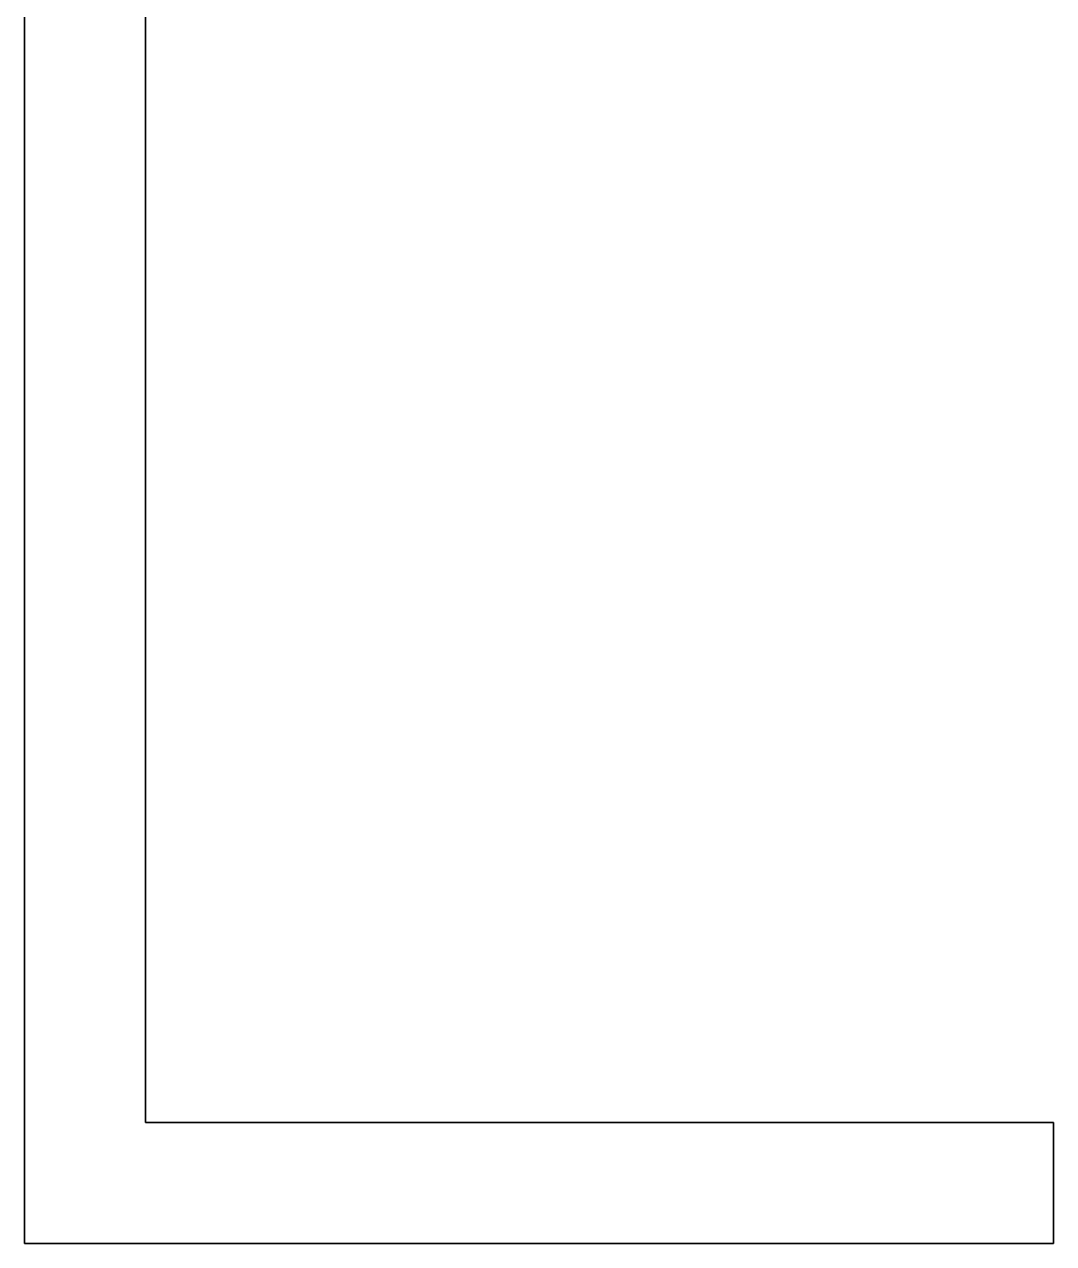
# Model space of a CAD drawing. Extents: x -80 to 3098, y -1530 to 80.
# Drawn here: x -80 to 600, y -1530 to -725 of the extents above; entities that cross this region are included whole.
import ezdxf

# ---------------------------------------------------------------- set-up
doc = ezdxf.new("R2010")
doc.units = 0

# ---------------------------------------------------------------- blocks, each defined once
blk = doc.blocks.new('Kogan.Muro 1', base_point=(3018, -1416, 2396))
at = {"color": 0}
for points, invisible_edges in [([(0, -1450, 2396), (-80, 80, 2396), (-80, -1530, 2396), (0, -1450, 2396)], 13), ([(0, 0, 2396), (-80, 80, 2396), (0, -1450, 2396), (0, 0, 2396)], 11), ([(-80, 80), (0, 0), (-80, -1530), (-80, 80)], 11), ([(-80, -1530), (0, 0), (0, -1450), (-80, -1530)], 13), ([(600, -1530, 2396), (0, -1450, 2396), (-80, -1530, 2396), (600, -1530, 2396)], 11), ([(-80, -1530), (0, -1450), (600, -1530), (-80, -1530)], 11), ([(600, -1450, 2396), (0, -1450, 2396), (600, -1530, 2396), (600, -1450, 2396)], 10), ([(0, -1450), (600, -1450), (600, -1530), (0, -1450)], 12)]:
    blk.add_3dface(points, dxfattribs=dict(at, invisible_edges=invisible_edges))
for points in [[(-80, 80), (-80, 80, 2396), (-80, -1530, 2396), (-80, -1530)], [(0, -1450), (0, -1450, 2396), (0, 0, 2396), (0, 0)], [(600, -1450), (600, -1450, 2396), (0, -1450, 2396), (0, -1450)], [(600, -1530), (600, -1530, 2396), (600, -1450, 2396), (600, -1450)], [(-80, -1530), (-80, -1530, 2396), (600, -1530, 2396), (600, -1530)]]:
    blk.add_3dface(points, dxfattribs=at)

msp = doc.modelspace()

# ---------------------------------------------------------------- block references
msp.add_blockref('Kogan.Muro 1', (3018, -1416, 2396))

doc.saveas('drawing.dxf')
